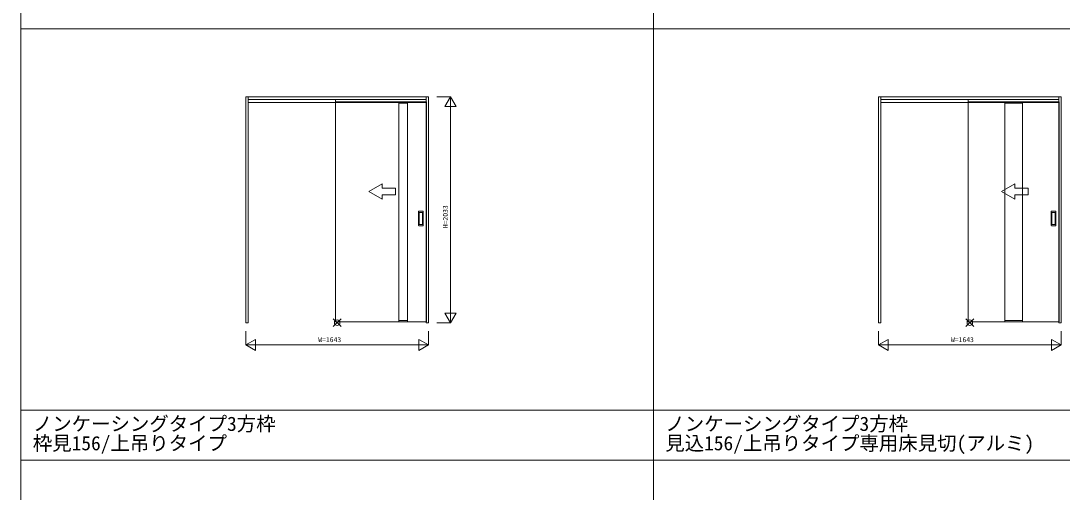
# Model space of a CAD drawing. Units: millimetres, scale not verified. Extents: x -14341 to 14341, y -10000 to 10000.
# Drawn here: x -14341 to -4959, y -4243 to 1 of the extents above; entities that cross this region are included whole.
import ezdxf
from ezdxf.enums import TextEntityAlignment as Align

# ---------------------------------------------------------------- set-up
doc = ezdxf.new("R2010")
doc.units = ezdxf.units.MM
doc.header["$LTSCALE"] = 50
doc.layers.add('0-0_0', color=7, linetype='Continuous')
for name, color, linetype, lineweight in [('0-1_YKK_F1', 7, 'Continuous', 18), ('0-2_YKK_A1', 4, 'Continuous', 18), ('0-3_YKK_N1', 2, 'Continuous', 18), ('0-6_YKK_IN', 1, 'Continuous', 18)]:
    doc.layers.add(name, color=color, linetype=linetype, lineweight=lineweight)
doc.styles.add('ＭＳ ゴシック', font='')
doc.styles.get('ＭＳ ゴシック').set_extended_font_data('MS Gothic')

msp = doc.modelspace()

# ---------------------------------------------------------------- linework, layer by layer
at = {"layer": '0-1_YKK_F1'}
for p, q in [((-14340.51, -10000), (-14340.51, 10000)), ((-8640.51, -10000), (-8640.51, 9500)), ((-14340.51, -70), (14159.49, -70)), ((-14340.51, -3505), (14159.49, -3505)), ((-14340.51, -3955), (14159.49, -3955))]:
    msp.add_line(p, q, dxfattribs=at)
at = {"layer": '0-2_YKK_A1'}
for p, q in [((-12312.01, -684.5), (-10669.01, -684.5)), ((-12312.01, -684.5), (-12312.01, -2717.5)), ((-12292.01, -708.5), (-10689.01, -708.5)), ((-12292.01, -735.5), (-10689.01, -735.5)), ((-11505.51, -708.5), (-11505.51, -728.5)), ((-11505.51, -728.5), (-10935.51, -728.5)), ((-11505.51, -728.5), (-11505.51, -2708.5)), ((-10935.51, -2708.5), (-10935.51, -728.5)), ((-10855.51, -2708.5), (-10855.51, -728.5)), ((-10855.51, -728.5), (-10685.51, -728.5)), ((-10689.01, -2717.5), (-10689.01, -684.5)), ((-10685.51, -728.5), (-10685.51, -2708.5)), ((-6612.01, -684.5), (-4969.01, -684.5)), ((-6612.01, -684.5), (-6612.01, -2717.5)), ((-6592.01, -708.5), (-4989.01, -708.5)), ((-6592.01, -735.5), (-4989.01, -735.5)), ((-5805.51, -708.5), (-5805.51, -728.5)), ((-4989.01, -2717.5), (-4989.01, -684.5)), ((-11204.49, -1534.78), (-11084.49, -1465.5)), ((-11084.49, -1504.78), (-11084.49, -1465.5)), ((-5504.49, -1534.78), (-5384.49, -1465.5)), ((-5384.49, -1504.78), (-5384.49, -1465.5)), ((-11204.49, -1534.78), (-11084.49, -1604.06)), ((-11084.49, -1604.06), (-11084.49, -1564.78)), ((-5504.49, -1534.78), (-5384.49, -1604.06)), ((-5384.49, -1604.06), (-5384.49, -1564.78)), ((-10756.51, -1842.5), (-10756.51, -1714.5)), ((-10755.51, -1713.5), (-10715.51, -1713.5)), ((-10750.51, -1724.5), (-10750.51, -1832.5)), ((-10721.51, -1723.5), (-10749.51, -1723.5)), ((-10720.51, -1832.5), (-10720.51, -1724.5)), ((-10714.51, -1842.5), (-10714.51, -1714.5)), ((-5056.51, -1842.5), (-5056.51, -1714.5)), ((-5055.51, -1713.5), (-5015.51, -1713.5)), ((-5050.51, -1724.5), (-5050.51, -1832.5)), ((-5021.51, -1723.5), (-5049.51, -1723.5)), ((-5020.51, -1832.5), (-5020.51, -1724.5)), ((-5014.51, -1842.5), (-5014.51, -1714.5)), ((-10755.51, -1843.5), (-10715.51, -1843.5)), ((-10749.51, -1833.5), (-10721.51, -1833.5)), ((-5055.51, -1843.5), (-5015.51, -1843.5)), ((-5049.51, -1833.5), (-5021.51, -1833.5)), ((-10685.51, -2708.5), (-11505.51, -2708.5))]:
    msp.add_line(p, q, dxfattribs=at)
for points in [[(-12292.01, -684.5), (-12292.01, -2717.5), (-12312.01, -2717.5)], [(-11505.51, -745.5), (-11505.51, -2708.5), (-10685.51, -2708.5)], [(-10689.01, -2717.5), (-10669.01, -2717.5), (-10669.01, -684.5)], [(-6592.01, -684.5), (-6592.01, -2717.5), (-6612.01, -2717.5)], [(-5805.51, -745.5), (-5805.51, -2708.5), (-4985.51, -2708.5)], [(-4989.01, -2717.5), (-4969.01, -2717.5), (-4969.01, -684.5)], [(-11084.49, -1504.78), (-10964.49, -1504.78), (-10964.49, -1564.78), (-11084.49, -1564.78)], [(-5384.49, -1504.78), (-5264.49, -1504.78), (-5264.49, -1564.78), (-5384.49, -1564.78)]]:
    msp.add_lwpolyline(points, dxfattribs=at)
for points in [[(-10935.51, -729), (-10855.51, -729), (-10855.51, -739), (-10935.51, -739)], [(-5805.51, -2708.5), (-5475.51, -2708.5), (-5475.51, -728.5), (-5805.51, -728.5)], [(-5475.51, -729), (-5315.51, -729), (-5315.51, -739), (-5475.51, -739)], [(-5475.51, -729), (-5315.51, -729), (-5315.51, -739), (-5475.51, -739)], [(-4985.51, -2708.5), (-5315.51, -2708.5), (-5315.51, -728.5), (-4985.51, -728.5)], [(-10935.51, -2708), (-10855.51, -2708), (-10855.51, -2698), (-10935.51, -2698)], [(-5475.51, -2708), (-5315.51, -2708), (-5315.51, -2698), (-5475.51, -2698)]]:
    msp.add_lwpolyline(points, close=True, dxfattribs=at)
for centre, start, end in [((-10755.51, -1714.5), 90, 180), ((-10749.51, -1724.5), 90, 180), ((-10721.51, -1724.5), 360, 90), ((-10715.51, -1714.5), 0, 90), ((-5055.51, -1714.5), 90, 180), ((-5049.51, -1724.5), 90, 180), ((-5021.51, -1724.5), 360, 90), ((-5015.51, -1714.5), 0, 90), ((-10755.51, -1842.5), 180, 270), ((-10749.51, -1832.5), 180, 270), ((-10721.51, -1832.5), 270, 360), ((-10715.51, -1842.5), 270, 0), ((-5055.51, -1842.5), 180, 270), ((-5049.51, -1832.5), 180, 270), ((-5021.51, -1832.5), 270, 360), ((-5015.51, -1842.5), 270, 0)]:
    msp.add_arc(centre, 1, start, end, dxfattribs=at)
at = {"layer": '0-3_YKK_N1'}
for p, q in [((-10594.01, -684.5), (-10469.01, -684.5)), ((-10469.01, -684.5), (-10469.01, -2717.5)), ((-10519.01, -771.1), (-10419.01, -771.1)), ((-10594.01, -2717.5), (-10469.01, -2717.5)), ((-10519.01, -2630.9), (-10419.01, -2630.9)), ((-10669.01, -2792.5), (-10669.01, -2917.5)), ((-4969.01, -2792.5), (-4969.01, -2917.5)), ((-12312.01, -2917.5), (-12225.41, -2867.5)), ((-12225.41, -2867.5), (-12225.41, -2967.5)), ((-10755.61, -2867.5), (-10669.01, -2917.5)), ((-6612.01, -2917.5), (-6525.41, -2867.5)), ((-6525.41, -2867.5), (-6525.41, -2967.5)), ((-5055.61, -2867.5), (-4969.01, -2917.5)), ((-12312.01, -2917.5), (-12225.41, -2967.5)), ((-6612.01, -2917.5), (-6525.41, -2967.5))]:
    msp.add_line(p, q, dxfattribs=at)
for points in [[(-10519.01, -771.1), (-10469.01, -684.5), (-10419.01, -771.1)], [(-10519.01, -2630.9), (-10469.01, -2717.5), (-10419.01, -2630.9)], [(-12312.01, -2792.5), (-12312.01, -2917.5), (-10669.01, -2917.5)], [(-6612.01, -2792.5), (-6612.01, -2917.5), (-4969.01, -2917.5)], [(-10755.61, -2867.5), (-10755.61, -2967.5), (-10669.01, -2917.5)], [(-5055.61, -2867.5), (-5055.61, -2967.5), (-4969.01, -2917.5)]]:
    msp.add_lwpolyline(points, dxfattribs=at)
at = {"layer": '0-6_YKK_IN'}
for p, q in [((-11525.86, -2752.86), (-11455.15, -2682.14)), ((-11525.86, -2682.14), (-11455.15, -2752.86)), ((-5825.86, -2752.86), (-5755.15, -2682.14)), ((-5825.86, -2682.14), (-5755.15, -2752.86))]:
    msp.add_line(p, q, dxfattribs=at)
for centre in [(-11490.51, -2717.5), (-5790.51, -2717.5)]:
    msp.add_circle(centre, 25, dxfattribs=at)

# ---------------------------------------------------------------- texts
at = {"layer": '0-0_0', "style": 'ＭＳ ゴシック'}
for s, p in [('ノンケーシングタイプ3方枠', (-14232.51, -3730)), ('ノンケーシングタイプ3方枠', (-8534.51, -3730)), ('枠見156/上吊りタイプ', (-14232.51, -3905)), ('見込156/上吊りタイプ専用床見切(アルミ)', (-8534.51, -3905))]:
    msp.add_text(s, height=128.3, dxfattribs=at).set_placement(p, align=Align.BOTTOM_LEFT)
at = {"layer": '0-3_YKK_N1', "color": 7, "style": 'ＭＳ ゴシック'}
msp.add_text('H=2033', height=43.99, rotation=90, dxfattribs=at).set_placement((-10481.01, -1866), align=Align.BOTTOM_LEFT)
for p in [(-11660.51, -2905.5), (-5960.51, -2905.5)]:
    msp.add_text('W=1643', height=43.99, dxfattribs=at).set_placement(p, align=Align.BOTTOM_LEFT)

doc.saveas('drawing.dxf')
